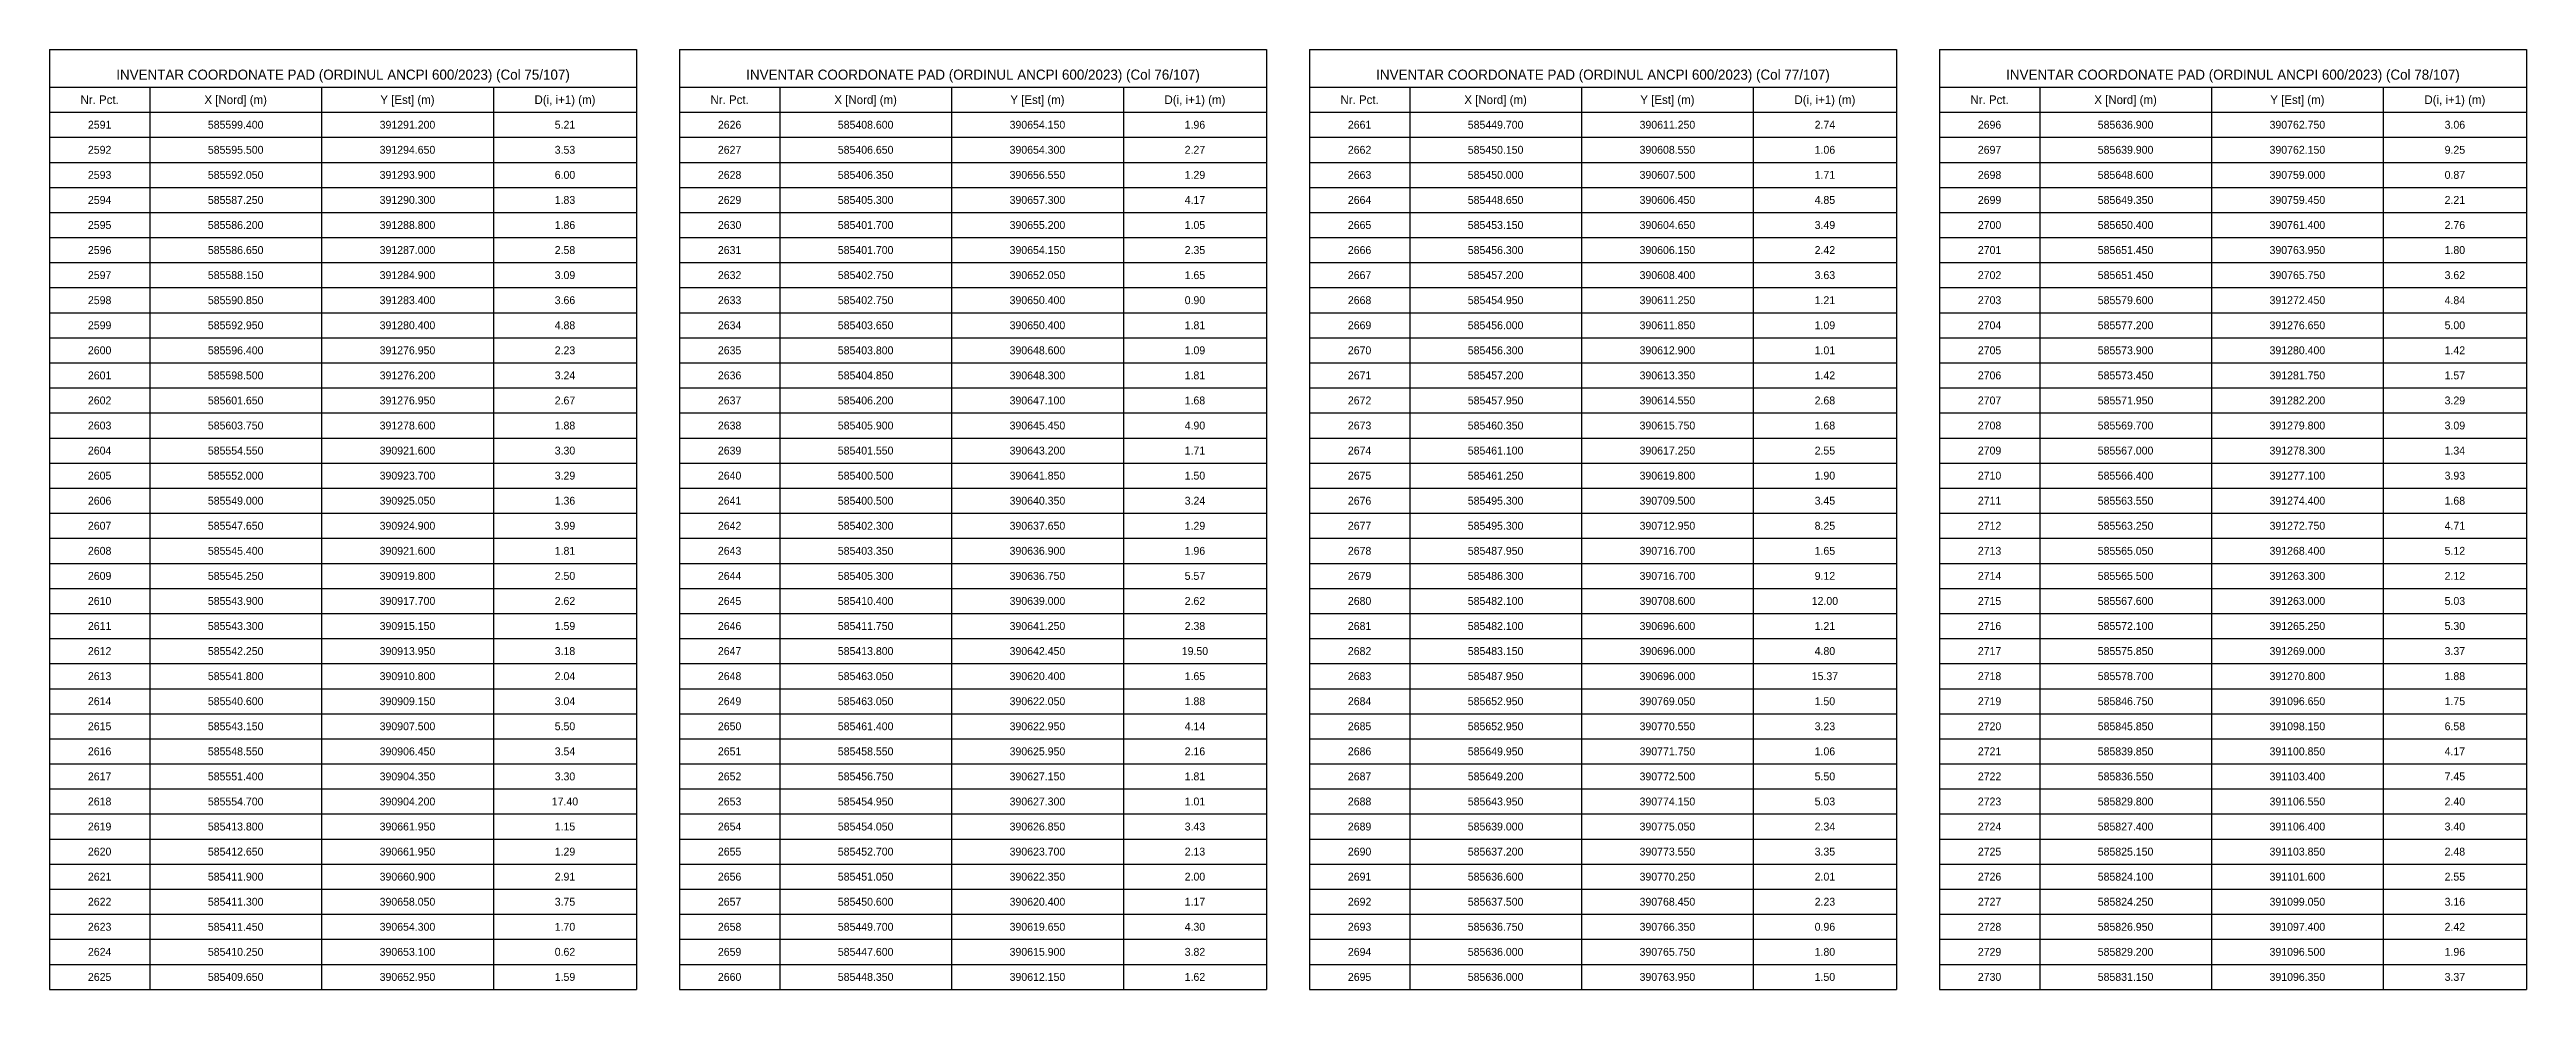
# Model space of a CAD drawing. Header units: metres. Extents: x 390541 to 400782, y 585056 to 585871.
# Drawn here: x 397884 to 398230, y 585739.8 to 585871.1 of the extents above; entities that cross this region are included whole.
import ezdxf
from ezdxf.enums import TextEntityAlignment as Align

# ---------------------------------------------------------------- set-up
doc = ezdxf.new("R2010")
doc.units = ezdxf.units.M
doc.layers.add('TABEL_PAD', color=7, linetype='Continuous')

msp = doc.modelspace()

# ---------------------------------------------------------------- linework, layer by layer
at = {"layer": 'TABEL_PAD', "color": 4}
for p, q in [((397884.04, 585871.06), (397966.04, 585871.06)), ((397884.04, 585871.06), (397884.04, 585739.81)), ((397966.04, 585871.06), (397966.04, 585739.81)), ((397972.04, 585871.06), (398054.04, 585871.06)), ((397972.04, 585871.06), (397972.04, 585739.81)), ((398054.04, 585871.06), (398054.04, 585739.81)), ((398060.04, 585871.06), (398142.04, 585871.06)), ((398060.04, 585871.06), (398060.04, 585739.81)), ((398142.04, 585871.06), (398142.04, 585739.81)), ((398148.04, 585871.06), (398230.04, 585871.06)), ((398148.04, 585871.06), (398148.04, 585739.81)), ((398230.04, 585871.06), (398230.04, 585739.81)), ((397884.04, 585865.81), (397966.04, 585865.81)), ((397898.04, 585865.81), (397898.04, 585739.81)), ((397922.04, 585865.81), (397922.04, 585739.81)), ((397946.04, 585865.81), (397946.04, 585739.81)), ((397972.04, 585865.81), (398054.04, 585865.81)), ((397986.04, 585865.81), (397986.04, 585739.81)), ((398010.04, 585865.81), (398010.04, 585739.81)), ((398034.04, 585865.81), (398034.04, 585739.81)), ((398060.04, 585865.81), (398142.04, 585865.81)), ((398074.04, 585865.81), (398074.04, 585739.81)), ((398098.04, 585865.81), (398098.04, 585739.81)), ((398122.04, 585865.81), (398122.04, 585739.81)), ((398148.04, 585865.81), (398230.04, 585865.81)), ((398162.04, 585865.81), (398162.04, 585739.81)), ((398186.04, 585865.81), (398186.04, 585739.81)), ((398210.04, 585865.81), (398210.04, 585739.81)), ((397884.04, 585862.31), (397966.04, 585862.31)), ((397972.04, 585862.31), (398054.04, 585862.31)), ((398060.04, 585862.31), (398142.04, 585862.31)), ((398148.04, 585862.31), (398230.04, 585862.31))]:
    msp.add_line(p, q, dxfattribs=at)
at = {"layer": 'TABEL_PAD', "color": 7}
for p, q in [((397884.04, 585858.81), (397966.04, 585858.81)), ((397972.04, 585858.81), (398054.04, 585858.81)), ((398060.04, 585858.81), (398142.04, 585858.81)), ((398148.04, 585858.81), (398230.04, 585858.81)), ((397884.04, 585855.31), (397966.04, 585855.31)), ((397972.04, 585855.31), (398054.04, 585855.31)), ((398060.04, 585855.31), (398142.04, 585855.31)), ((398148.04, 585855.31), (398230.04, 585855.31)), ((397884.04, 585851.81), (397966.04, 585851.81)), ((397972.04, 585851.81), (398054.04, 585851.81)), ((398060.04, 585851.81), (398142.04, 585851.81)), ((398148.04, 585851.81), (398230.04, 585851.81)), ((397884.04, 585848.31), (397966.04, 585848.31)), ((397972.04, 585848.31), (398054.04, 585848.31)), ((398060.04, 585848.31), (398142.04, 585848.31)), ((398148.04, 585848.31), (398230.04, 585848.31)), ((397884.04, 585844.81), (397966.04, 585844.81)), ((397972.04, 585844.81), (398054.04, 585844.81)), ((398060.04, 585844.81), (398142.04, 585844.81)), ((398148.04, 585844.81), (398230.04, 585844.81)), ((397884.04, 585841.31), (397966.04, 585841.31)), ((397972.04, 585841.31), (398054.04, 585841.31)), ((398060.04, 585841.31), (398142.04, 585841.31)), ((398148.04, 585841.31), (398230.04, 585841.31)), ((397884.04, 585837.81), (397966.04, 585837.81)), ((397972.04, 585837.81), (398054.04, 585837.81)), ((398060.04, 585837.81), (398142.04, 585837.81)), ((398148.04, 585837.81), (398230.04, 585837.81)), ((397884.04, 585834.31), (397966.04, 585834.31)), ((397972.04, 585834.31), (398054.04, 585834.31)), ((398060.04, 585834.31), (398142.04, 585834.31)), ((398148.04, 585834.31), (398230.04, 585834.31)), ((397884.04, 585830.81), (397966.04, 585830.81)), ((397972.04, 585830.81), (398054.04, 585830.81)), ((398060.04, 585830.81), (398142.04, 585830.81)), ((398148.04, 585830.81), (398230.04, 585830.81)), ((397884.04, 585827.31), (397966.04, 585827.31)), ((397972.04, 585827.31), (398054.04, 585827.31)), ((398060.04, 585827.31), (398142.04, 585827.31)), ((398148.04, 585827.31), (398230.04, 585827.31)), ((397884.04, 585823.81), (397966.04, 585823.81)), ((397972.04, 585823.81), (398054.04, 585823.81)), ((398060.04, 585823.81), (398142.04, 585823.81)), ((398148.04, 585823.81), (398230.04, 585823.81)), ((397884.04, 585820.31), (397966.04, 585820.31)), ((397972.04, 585820.31), (398054.04, 585820.31)), ((398060.04, 585820.31), (398142.04, 585820.31)), ((398148.04, 585820.31), (398230.04, 585820.31)), ((397884.04, 585816.81), (397966.04, 585816.81)), ((397972.04, 585816.81), (398054.04, 585816.81)), ((398060.04, 585816.81), (398142.04, 585816.81)), ((398148.04, 585816.81), (398230.04, 585816.81)), ((397884.04, 585813.31), (397966.04, 585813.31)), ((397972.04, 585813.31), (398054.04, 585813.31)), ((398060.04, 585813.31), (398142.04, 585813.31)), ((398148.04, 585813.31), (398230.04, 585813.31)), ((397884.04, 585809.81), (397966.04, 585809.81)), ((397972.04, 585809.81), (398054.04, 585809.81)), ((398060.04, 585809.81), (398142.04, 585809.81)), ((398148.04, 585809.81), (398230.04, 585809.81)), ((397884.04, 585806.31), (397966.04, 585806.31)), ((397972.04, 585806.31), (398054.04, 585806.31)), ((398060.04, 585806.31), (398142.04, 585806.31)), ((398148.04, 585806.31), (398230.04, 585806.31)), ((397884.04, 585802.81), (397966.04, 585802.81)), ((397972.04, 585802.81), (398054.04, 585802.81)), ((398060.04, 585802.81), (398142.04, 585802.81)), ((398148.04, 585802.81), (398230.04, 585802.81)), ((397884.04, 585799.31), (397966.04, 585799.31)), ((397972.04, 585799.31), (398054.04, 585799.31)), ((398060.04, 585799.31), (398142.04, 585799.31)), ((398148.04, 585799.31), (398230.04, 585799.31)), ((397884.04, 585795.81), (397966.04, 585795.81)), ((397972.04, 585795.81), (398054.04, 585795.81)), ((398060.04, 585795.81), (398142.04, 585795.81)), ((398148.04, 585795.81), (398230.04, 585795.81)), ((397884.04, 585792.31), (397966.04, 585792.31)), ((397972.04, 585792.31), (398054.04, 585792.31)), ((398060.04, 585792.31), (398142.04, 585792.31)), ((398148.04, 585792.31), (398230.04, 585792.31)), ((397884.04, 585788.81), (397966.04, 585788.81)), ((397972.04, 585788.81), (398054.04, 585788.81)), ((398060.04, 585788.81), (398142.04, 585788.81)), ((398148.04, 585788.81), (398230.04, 585788.81)), ((397884.04, 585785.31), (397966.04, 585785.31)), ((397972.04, 585785.31), (398054.04, 585785.31)), ((398060.04, 585785.31), (398142.04, 585785.31)), ((398148.04, 585785.31), (398230.04, 585785.31)), ((397884.04, 585781.81), (397966.04, 585781.81)), ((397972.04, 585781.81), (398054.04, 585781.81)), ((398060.04, 585781.81), (398142.04, 585781.81)), ((398148.04, 585781.81), (398230.04, 585781.81)), ((397884.04, 585778.31), (397966.04, 585778.31)), ((397972.04, 585778.31), (398054.04, 585778.31)), ((398060.04, 585778.31), (398142.04, 585778.31)), ((398148.04, 585778.31), (398230.04, 585778.31)), ((397884.04, 585774.81), (397966.04, 585774.81)), ((397972.04, 585774.81), (398054.04, 585774.81)), ((398060.04, 585774.81), (398142.04, 585774.81)), ((398148.04, 585774.81), (398230.04, 585774.81)), ((397884.04, 585771.31), (397966.04, 585771.31)), ((397972.04, 585771.31), (398054.04, 585771.31)), ((398060.04, 585771.31), (398142.04, 585771.31)), ((398148.04, 585771.31), (398230.04, 585771.31)), ((397884.04, 585767.81), (397966.04, 585767.81)), ((397972.04, 585767.81), (398054.04, 585767.81)), ((398060.04, 585767.81), (398142.04, 585767.81)), ((398148.04, 585767.81), (398230.04, 585767.81)), ((397884.04, 585764.31), (397966.04, 585764.31)), ((397972.04, 585764.31), (398054.04, 585764.31)), ((398060.04, 585764.31), (398142.04, 585764.31)), ((398148.04, 585764.31), (398230.04, 585764.31)), ((397884.04, 585760.81), (397966.04, 585760.81)), ((397972.04, 585760.81), (398054.04, 585760.81)), ((398060.04, 585760.81), (398142.04, 585760.81)), ((398148.04, 585760.81), (398230.04, 585760.81)), ((397884.04, 585757.31), (397966.04, 585757.31)), ((397972.04, 585757.31), (398054.04, 585757.31)), ((398060.04, 585757.31), (398142.04, 585757.31)), ((398148.04, 585757.31), (398230.04, 585757.31)), ((397884.04, 585753.81), (397966.04, 585753.81)), ((397972.04, 585753.81), (398054.04, 585753.81)), ((398060.04, 585753.81), (398142.04, 585753.81)), ((398148.04, 585753.81), (398230.04, 585753.81)), ((397884.04, 585750.31), (397966.04, 585750.31)), ((397972.04, 585750.31), (398054.04, 585750.31)), ((398060.04, 585750.31), (398142.04, 585750.31)), ((398148.04, 585750.31), (398230.04, 585750.31)), ((397884.04, 585746.81), (397966.04, 585746.81)), ((397972.04, 585746.81), (398054.04, 585746.81)), ((398060.04, 585746.81), (398142.04, 585746.81)), ((398148.04, 585746.81), (398230.04, 585746.81)), ((397884.04, 585743.31), (397966.04, 585743.31)), ((397972.04, 585743.31), (398054.04, 585743.31)), ((398060.04, 585743.31), (398142.04, 585743.31)), ((398148.04, 585743.31), (398230.04, 585743.31)), ((397884.04, 585739.81), (397966.04, 585739.81)), ((397972.04, 585739.81), (398054.04, 585739.81)), ((398060.04, 585739.81), (398142.04, 585739.81)), ((398148.04, 585739.81), (398230.04, 585739.81))]:
    msp.add_line(p, q, dxfattribs=at)

# ---------------------------------------------------------------- texts
for s, height, p in [('INVENTAR COORDONATE PAD (ORDINUL ANCPI 600/2023) (Col 75/107)', 1.4, (397925.04, 585867.56)), ('INVENTAR COORDONATE PAD (ORDINUL ANCPI 600/2023) (Col 76/107)', 1.4, (398013.04, 585867.56)), ('INVENTAR COORDONATE PAD (ORDINUL ANCPI 600/2023) (Col 77/107)', 1.4, (398101.04, 585867.56)), ('INVENTAR COORDONATE PAD (ORDINUL ANCPI 600/2023) (Col 78/107)', 1.4, (398189.04, 585867.56)), ('2591', 1.1, (397891.04, 585860.56)), ('585599.400', 1.1, (397910.04, 585860.56)), ('391291.200', 1.1, (397934.04, 585860.56)), ('5.21', 1.1, (397956.04, 585860.56)), ('2626', 1.1, (397979.04, 585860.56)), ('585408.600', 1.1, (397998.04, 585860.56)), ('390654.150', 1.1, (398022.04, 585860.56)), ('1.96', 1.1, (398044.04, 585860.56)), ('2661', 1.1, (398067.04, 585860.56)), ('585449.700', 1.1, (398086.04, 585860.56)), ('390611.250', 1.1, (398110.04, 585860.56)), ('2.74', 1.1, (398132.04, 585860.56)), ('2696', 1.1, (398155.04, 585860.56)), ('585636.900', 1.1, (398174.04, 585860.56)), ('390762.750', 1.1, (398198.04, 585860.56)), ('3.06', 1.1, (398220.04, 585860.56)), ('2592', 1.1, (397891.04, 585857.06)), ('585595.500', 1.1, (397910.04, 585857.06)), ('391294.650', 1.1, (397934.04, 585857.06)), ('3.53', 1.1, (397956.04, 585857.06)), ('2627', 1.1, (397979.04, 585857.06)), ('585406.650', 1.1, (397998.04, 585857.06)), ('390654.300', 1.1, (398022.04, 585857.06)), ('2.27', 1.1, (398044.04, 585857.06)), ('2662', 1.1, (398067.04, 585857.06)), ('585450.150', 1.1, (398086.04, 585857.06)), ('390608.550', 1.1, (398110.04, 585857.06)), ('1.06', 1.1, (398132.04, 585857.06)), ('2697', 1.1, (398155.04, 585857.06)), ('585639.900', 1.1, (398174.04, 585857.06)), ('390762.150', 1.1, (398198.04, 585857.06)), ('9.25', 1.1, (398220.04, 585857.06)), ('2593', 1.1, (397891.04, 585853.56)), ('585592.050', 1.1, (397910.04, 585853.56)), ('391293.900', 1.1, (397934.04, 585853.56)), ('6.00', 1.1, (397956.04, 585853.56)), ('2628', 1.1, (397979.04, 585853.56)), ('585406.350', 1.1, (397998.04, 585853.56)), ('390656.550', 1.1, (398022.04, 585853.56)), ('1.29', 1.1, (398044.04, 585853.56)), ('2663', 1.1, (398067.04, 585853.56)), ('585450.000', 1.1, (398086.04, 585853.56)), ('390607.500', 1.1, (398110.04, 585853.56)), ('2698', 1.1, (398155.04, 585853.56)), ('585648.600', 1.1, (398174.04, 585853.56)), ('390759.000', 1.1, (398198.04, 585853.56)), ('0.87', 1.1, (398220.04, 585853.56)), ('1.71', 1.1, (398132.04, 585853.56)), ('2594', 1.1, (397891.04, 585850.06)), ('585587.250', 1.1, (397910.04, 585850.06)), ('391290.300', 1.1, (397934.04, 585850.06)), ('1.83', 1.1, (397956.04, 585850.06)), ('2629', 1.1, (397979.04, 585850.06)), ('585405.300', 1.1, (397998.04, 585850.06)), ('390657.300', 1.1, (398022.04, 585850.06)), ('4.17', 1.1, (398044.04, 585850.06)), ('2664', 1.1, (398067.04, 585850.06)), ('585448.650', 1.1, (398086.04, 585850.06)), ('390606.450', 1.1, (398110.04, 585850.06)), ('4.85', 1.1, (398132.04, 585850.06)), ('2699', 1.1, (398155.04, 585850.06)), ('585649.350', 1.1, (398174.04, 585850.06)), ('390759.450', 1.1, (398198.04, 585850.06)), ('2.21', 1.1, (398220.04, 585850.06)), ('2595', 1.1, (397891.04, 585846.56)), ('585586.200', 1.1, (397910.04, 585846.56)), ('391288.800', 1.1, (397934.04, 585846.56)), ('1.86', 1.1, (397956.04, 585846.56)), ('2630', 1.1, (397979.04, 585846.56)), ('585401.700', 1.1, (397998.04, 585846.56)), ('390655.200', 1.1, (398022.04, 585846.56)), ('1.05', 1.1, (398044.04, 585846.56)), ('2665', 1.1, (398067.04, 585846.56)), ('585453.150', 1.1, (398086.04, 585846.56)), ('390604.650', 1.1, (398110.04, 585846.56)), ('3.49', 1.1, (398132.04, 585846.56)), ('2700', 1.1, (398155.04, 585846.56)), ('585650.400', 1.1, (398174.04, 585846.56)), ('390761.400', 1.1, (398198.04, 585846.56)), ('2.76', 1.1, (398220.04, 585846.56)), ('2596', 1.1, (397891.04, 585843.06)), ('585586.650', 1.1, (397910.04, 585843.06)), ('391287.000', 1.1, (397934.04, 585843.06)), ('2.58', 1.1, (397956.04, 585843.06)), ('2631', 1.1, (397979.04, 585843.06)), ('585401.700', 1.1, (397998.04, 585843.06)), ('390654.150', 1.1, (398022.04, 585843.06)), ('2.35', 1.1, (398044.04, 585843.06)), ('2666', 1.1, (398067.04, 585843.06)), ('585456.300', 1.1, (398086.04, 585843.06)), ('390606.150', 1.1, (398110.04, 585843.06)), ('2.42', 1.1, (398132.04, 585843.06)), ('2701', 1.1, (398155.04, 585843.06)), ('585651.450', 1.1, (398174.04, 585843.06)), ('390763.950', 1.1, (398198.04, 585843.06)), ('1.80', 1.1, (398220.04, 585843.06)), ('2597', 1.1, (397891.04, 585839.56)), ('585588.150', 1.1, (397910.04, 585839.56)), ('391284.900', 1.1, (397934.04, 585839.56)), ('3.09', 1.1, (397956.04, 585839.56)), ('2632', 1.1, (397979.04, 585839.56)), ('585402.750', 1.1, (397998.04, 585839.56)), ('390652.050', 1.1, (398022.04, 585839.56)), ('1.65', 1.1, (398044.04, 585839.56)), ('2667', 1.1, (398067.04, 585839.56)), ('585457.200', 1.1, (398086.04, 585839.56)), ('390608.400', 1.1, (398110.04, 585839.56)), ('3.63', 1.1, (398132.04, 585839.56)), ('2702', 1.1, (398155.04, 585839.56)), ('585651.450', 1.1, (398174.04, 585839.56)), ('390765.750', 1.1, (398198.04, 585839.56)), ('3.62', 1.1, (398220.04, 585839.56)), ('2598', 1.1, (397891.04, 585836.06)), ('585590.850', 1.1, (397910.04, 585836.06)), ('391283.400', 1.1, (397934.04, 585836.06)), ('3.66', 1.1, (397956.04, 585836.06)), ('2633', 1.1, (397979.04, 585836.06)), ('585402.750', 1.1, (397998.04, 585836.06)), ('390650.400', 1.1, (398022.04, 585836.06)), ('0.90', 1.1, (398044.04, 585836.06)), ('2668', 1.1, (398067.04, 585836.06)), ('585454.950', 1.1, (398086.04, 585836.06)), ('390611.250', 1.1, (398110.04, 585836.06)), ('1.21', 1.1, (398132.04, 585836.06)), ('2703', 1.1, (398155.04, 585836.06)), ('585579.600', 1.1, (398174.04, 585836.06)), ('391272.450', 1.1, (398198.04, 585836.06)), ('4.84', 1.1, (398220.04, 585836.06)), ('2599', 1.1, (397891.04, 585832.56)), ('585592.950', 1.1, (397910.04, 585832.56)), ('391280.400', 1.1, (397934.04, 585832.56)), ('4.88', 1.1, (397956.04, 585832.56)), ('2634', 1.1, (397979.04, 585832.56)), ('585403.650', 1.1, (397998.04, 585832.56)), ('390650.400', 1.1, (398022.04, 585832.56)), ('1.81', 1.1, (398044.04, 585832.56)), ('2669', 1.1, (398067.04, 585832.56)), ('585456.000', 1.1, (398086.04, 585832.56)), ('390611.850', 1.1, (398110.04, 585832.56)), ('1.09', 1.1, (398132.04, 585832.56)), ('2704', 1.1, (398155.04, 585832.56)), ('585577.200', 1.1, (398174.04, 585832.56)), ('391276.650', 1.1, (398198.04, 585832.56)), ('5.00', 1.1, (398220.04, 585832.56)), ('2600', 1.1, (397891.04, 585829.06)), ('585596.400', 1.1, (397910.04, 585829.06)), ('391276.950', 1.1, (397934.04, 585829.06)), ('2.23', 1.1, (397956.04, 585829.06)), ('2635', 1.1, (397979.04, 585829.06)), ('585403.800', 1.1, (397998.04, 585829.06)), ('390648.600', 1.1, (398022.04, 585829.06)), ('1.09', 1.1, (398044.04, 585829.06)), ('2670', 1.1, (398067.04, 585829.06)), ('585456.300', 1.1, (398086.04, 585829.06)), ('390612.900', 1.1, (398110.04, 585829.06)), ('1.01', 1.1, (398132.04, 585829.06)), ('2705', 1.1, (398155.04, 585829.06)), ('585573.900', 1.1, (398174.04, 585829.06)), ('391280.400', 1.1, (398198.04, 585829.06)), ('1.42', 1.1, (398220.04, 585829.06)), ('2601', 1.1, (397891.04, 585825.56)), ('585598.500', 1.1, (397910.04, 585825.56)), ('391276.200', 1.1, (397934.04, 585825.56)), ('3.24', 1.1, (397956.04, 585825.56)), ('2636', 1.1, (397979.04, 585825.56)), ('585404.850', 1.1, (397998.04, 585825.56)), ('390648.300', 1.1, (398022.04, 585825.56)), ('1.81', 1.1, (398044.04, 585825.56)), ('2671', 1.1, (398067.04, 585825.56)), ('585457.200', 1.1, (398086.04, 585825.56)), ('390613.350', 1.1, (398110.04, 585825.56)), ('1.42', 1.1, (398132.04, 585825.56)), ('2706', 1.1, (398155.04, 585825.56)), ('585573.450', 1.1, (398174.04, 585825.56)), ('391281.750', 1.1, (398198.04, 585825.56)), ('1.57', 1.1, (398220.04, 585825.56)), ('2602', 1.1, (397891.04, 585822.06)), ('585601.650', 1.1, (397910.04, 585822.06)), ('391276.950', 1.1, (397934.04, 585822.06)), ('2.67', 1.1, (397956.04, 585822.06)), ('2637', 1.1, (397979.04, 585822.06)), ('585406.200', 1.1, (397998.04, 585822.06)), ('390647.100', 1.1, (398022.04, 585822.06)), ('1.68', 1.1, (398044.04, 585822.06)), ('2672', 1.1, (398067.04, 585822.06)), ('585457.950', 1.1, (398086.04, 585822.06)), ('390614.550', 1.1, (398110.04, 585822.06)), ('2.68', 1.1, (398132.04, 585822.06)), ('2707', 1.1, (398155.04, 585822.06)), ('585571.950', 1.1, (398174.04, 585822.06)), ('391282.200', 1.1, (398198.04, 585822.06)), ('3.29', 1.1, (398220.04, 585822.06)), ('2603', 1.1, (397891.04, 585818.56)), ('585603.750', 1.1, (397910.04, 585818.56)), ('391278.600', 1.1, (397934.04, 585818.56)), ('1.88', 1.1, (397956.04, 585818.56)), ('2638', 1.1, (397979.04, 585818.56)), ('585405.900', 1.1, (397998.04, 585818.56)), ('390645.450', 1.1, (398022.04, 585818.56)), ('4.90', 1.1, (398044.04, 585818.56)), ('2673', 1.1, (398067.04, 585818.56)), ('585460.350', 1.1, (398086.04, 585818.56)), ('390615.750', 1.1, (398110.04, 585818.56)), ('1.68', 1.1, (398132.04, 585818.56)), ('2708', 1.1, (398155.04, 585818.56)), ('585569.700', 1.1, (398174.04, 585818.56)), ('391279.800', 1.1, (398198.04, 585818.56)), ('3.09', 1.1, (398220.04, 585818.56)), ('2604', 1.1, (397891.04, 585815.06)), ('585554.550', 1.1, (397910.04, 585815.06)), ('390921.600', 1.1, (397934.04, 585815.06)), ('3.30', 1.1, (397956.04, 585815.06)), ('2639', 1.1, (397979.04, 585815.06)), ('585401.550', 1.1, (397998.04, 585815.06)), ('390643.200', 1.1, (398022.04, 585815.06)), ('1.71', 1.1, (398044.04, 585815.06)), ('2674', 1.1, (398067.04, 585815.06)), ('585461.100', 1.1, (398086.04, 585815.06)), ('390617.250', 1.1, (398110.04, 585815.06)), ('2.55', 1.1, (398132.04, 585815.06)), ('2709', 1.1, (398155.04, 585815.06)), ('585567.000', 1.1, (398174.04, 585815.06)), ('391278.300', 1.1, (398198.04, 585815.06)), ('1.34', 1.1, (398220.04, 585815.06)), ('2605', 1.1, (397891.04, 585811.56)), ('585552.000', 1.1, (397910.04, 585811.56)), ('390923.700', 1.1, (397934.04, 585811.56)), ('3.29', 1.1, (397956.04, 585811.56)), ('2640', 1.1, (397979.04, 585811.56)), ('585400.500', 1.1, (397998.04, 585811.56)), ('390641.850', 1.1, (398022.04, 585811.56)), ('1.50', 1.1, (398044.04, 585811.56)), ('2675', 1.1, (398067.04, 585811.56)), ('585461.250', 1.1, (398086.04, 585811.56)), ('390619.800', 1.1, (398110.04, 585811.56)), ('1.90', 1.1, (398132.04, 585811.56)), ('2710', 1.1, (398155.04, 585811.56)), ('585566.400', 1.1, (398174.04, 585811.56)), ('391277.100', 1.1, (398198.04, 585811.56)), ('3.93', 1.1, (398220.04, 585811.56)), ('2606', 1.1, (397891.04, 585808.06)), ('585549.000', 1.1, (397910.04, 585808.06)), ('390925.050', 1.1, (397934.04, 585808.06)), ('1.36', 1.1, (397956.04, 585808.06)), ('2641', 1.1, (397979.04, 585808.06)), ('585400.500', 1.1, (397998.04, 585808.06)), ('390640.350', 1.1, (398022.04, 585808.06)), ('3.24', 1.1, (398044.04, 585808.06)), ('2676', 1.1, (398067.04, 585808.06)), ('585495.300', 1.1, (398086.04, 585808.06)), ('390709.500', 1.1, (398110.04, 585808.06)), ('3.45', 1.1, (398132.04, 585808.06)), ('2711', 1.1, (398155.04, 585808.06)), ('585563.550', 1.1, (398174.04, 585808.06)), ('391274.400', 1.1, (398198.04, 585808.06)), ('1.68', 1.1, (398220.04, 585808.06)), ('2607', 1.1, (397891.04, 585804.56)), ('585547.650', 1.1, (397910.04, 585804.56)), ('390924.900', 1.1, (397934.04, 585804.56)), ('3.99', 1.1, (397956.04, 585804.56)), ('2642', 1.1, (397979.04, 585804.56)), ('585402.300', 1.1, (397998.04, 585804.56)), ('390637.650', 1.1, (398022.04, 585804.56)), ('1.29', 1.1, (398044.04, 585804.56)), ('2677', 1.1, (398067.04, 585804.56)), ('585495.300', 1.1, (398086.04, 585804.56)), ('390712.950', 1.1, (398110.04, 585804.56)), ('8.25', 1.1, (398132.04, 585804.56)), ('2712', 1.1, (398155.04, 585804.56)), ('585563.250', 1.1, (398174.04, 585804.56)), ('391272.750', 1.1, (398198.04, 585804.56)), ('4.71', 1.1, (398220.04, 585804.56)), ('2608', 1.1, (397891.04, 585801.06)), ('585545.400', 1.1, (397910.04, 585801.06)), ('390921.600', 1.1, (397934.04, 585801.06)), ('1.81', 1.1, (397956.04, 585801.06)), ('2643', 1.1, (397979.04, 585801.06)), ('585403.350', 1.1, (397998.04, 585801.06)), ('390636.900', 1.1, (398022.04, 585801.06)), ('1.96', 1.1, (398044.04, 585801.06)), ('2678', 1.1, (398067.04, 585801.06)), ('585487.950', 1.1, (398086.04, 585801.06)), ('390716.700', 1.1, (398110.04, 585801.06)), ('1.65', 1.1, (398132.04, 585801.06)), ('2713', 1.1, (398155.04, 585801.06)), ('585565.050', 1.1, (398174.04, 585801.06)), ('391268.400', 1.1, (398198.04, 585801.06)), ('5.12', 1.1, (398220.04, 585801.06)), ('2609', 1.1, (397891.04, 585797.56)), ('585545.250', 1.1, (397910.04, 585797.56)), ('390919.800', 1.1, (397934.04, 585797.56)), ('2.50', 1.1, (397956.04, 585797.56)), ('2644', 1.1, (397979.04, 585797.56)), ('585405.300', 1.1, (397998.04, 585797.56)), ('390636.750', 1.1, (398022.04, 585797.56)), ('5.57', 1.1, (398044.04, 585797.56)), ('2679', 1.1, (398067.04, 585797.56)), ('585486.300', 1.1, (398086.04, 585797.56)), ('390716.700', 1.1, (398110.04, 585797.56)), ('9.12', 1.1, (398132.04, 585797.56)), ('2714', 1.1, (398155.04, 585797.56)), ('585565.500', 1.1, (398174.04, 585797.56)), ('391263.300', 1.1, (398198.04, 585797.56)), ('2.12', 1.1, (398220.04, 585797.56)), ('2610', 1.1, (397891.04, 585794.06)), ('585543.900', 1.1, (397910.04, 585794.06)), ('390917.700', 1.1, (397934.04, 585794.06)), ('2.62', 1.1, (397956.04, 585794.06)), ('2645', 1.1, (397979.04, 585794.06)), ('585410.400', 1.1, (397998.04, 585794.06)), ('390639.000', 1.1, (398022.04, 585794.06)), ('2.62', 1.1, (398044.04, 585794.06)), ('2680', 1.1, (398067.04, 585794.06)), ('585482.100', 1.1, (398086.04, 585794.06)), ('390708.600', 1.1, (398110.04, 585794.06)), ('12.00', 1.1, (398132.04, 585794.06)), ('2715', 1.1, (398155.04, 585794.06)), ('585567.600', 1.1, (398174.04, 585794.06)), ('391263.000', 1.1, (398198.04, 585794.06)), ('5.03', 1.1, (398220.04, 585794.06)), ('2611', 1.1, (397891.04, 585790.56)), ('585543.300', 1.1, (397910.04, 585790.56)), ('390915.150', 1.1, (397934.04, 585790.56)), ('1.59', 1.1, (397956.04, 585790.56)), ('2646', 1.1, (397979.04, 585790.56)), ('585411.750', 1.1, (397998.04, 585790.56)), ('390641.250', 1.1, (398022.04, 585790.56)), ('2.38', 1.1, (398044.04, 585790.56)), ('2681', 1.1, (398067.04, 585790.56)), ('585482.100', 1.1, (398086.04, 585790.56)), ('390696.600', 1.1, (398110.04, 585790.56)), ('1.21', 1.1, (398132.04, 585790.56)), ('2716', 1.1, (398155.04, 585790.56)), ('585572.100', 1.1, (398174.04, 585790.56)), ('391265.250', 1.1, (398198.04, 585790.56)), ('5.30', 1.1, (398220.04, 585790.56)), ('2612', 1.1, (397891.04, 585787.06)), ('585542.250', 1.1, (397910.04, 585787.06)), ('390913.950', 1.1, (397934.04, 585787.06)), ('3.18', 1.1, (397956.04, 585787.06)), ('2647', 1.1, (397979.04, 585787.06)), ('585413.800', 1.1, (397998.04, 585787.06)), ('390642.450', 1.1, (398022.04, 585787.06)), ('19.50', 1.1, (398044.04, 585787.06)), ('2682', 1.1, (398067.04, 585787.06)), ('585483.150', 1.1, (398086.04, 585787.06)), ('390696.000', 1.1, (398110.04, 585787.06)), ('4.80', 1.1, (398132.04, 585787.06)), ('2717', 1.1, (398155.04, 585787.06)), ('585575.850', 1.1, (398174.04, 585787.06)), ('391269.000', 1.1, (398198.04, 585787.06)), ('3.37', 1.1, (398220.04, 585787.06)), ('2613', 1.1, (397891.04, 585783.56)), ('585541.800', 1.1, (397910.04, 585783.56)), ('390910.800', 1.1, (397934.04, 585783.56)), ('2.04', 1.1, (397956.04, 585783.56)), ('2648', 1.1, (397979.04, 585783.56)), ('585463.050', 1.1, (397998.04, 585783.56)), ('390620.400', 1.1, (398022.04, 585783.56)), ('1.65', 1.1, (398044.04, 585783.56)), ('2683', 1.1, (398067.04, 585783.56)), ('585487.950', 1.1, (398086.04, 585783.56)), ('390696.000', 1.1, (398110.04, 585783.56)), ('15.37', 1.1, (398132.04, 585783.56)), ('2718', 1.1, (398155.04, 585783.56)), ('585578.700', 1.1, (398174.04, 585783.56)), ('391270.800', 1.1, (398198.04, 585783.56)), ('1.88', 1.1, (398220.04, 585783.56)), ('2614', 1.1, (397891.04, 585780.06)), ('585540.600', 1.1, (397910.04, 585780.06)), ('390909.150', 1.1, (397934.04, 585780.06)), ('3.04', 1.1, (397956.04, 585780.06)), ('2649', 1.1, (397979.04, 585780.06)), ('585463.050', 1.1, (397998.04, 585780.06)), ('390622.050', 1.1, (398022.04, 585780.06)), ('1.88', 1.1, (398044.04, 585780.06)), ('2684', 1.1, (398067.04, 585780.06)), ('585652.950', 1.1, (398086.04, 585780.06)), ('390769.050', 1.1, (398110.04, 585780.06)), ('1.50', 1.1, (398132.04, 585780.06)), ('2719', 1.1, (398155.04, 585780.06)), ('585846.750', 1.1, (398174.04, 585780.06)), ('391096.650', 1.1, (398198.04, 585780.06)), ('1.75', 1.1, (398220.04, 585780.06)), ('2615', 1.1, (397891.04, 585776.56)), ('585543.150', 1.1, (397910.04, 585776.56)), ('390907.500', 1.1, (397934.04, 585776.56)), ('5.50', 1.1, (397956.04, 585776.56)), ('2650', 1.1, (397979.04, 585776.56)), ('585461.400', 1.1, (397998.04, 585776.56)), ('390622.950', 1.1, (398022.04, 585776.56)), ('4.14', 1.1, (398044.04, 585776.56)), ('2685', 1.1, (398067.04, 585776.56)), ('585652.950', 1.1, (398086.04, 585776.56)), ('390770.550', 1.1, (398110.04, 585776.56)), ('3.23', 1.1, (398132.04, 585776.56)), ('2720', 1.1, (398155.04, 585776.56)), ('585845.850', 1.1, (398174.04, 585776.56)), ('391098.150', 1.1, (398198.04, 585776.56)), ('6.58', 1.1, (398220.04, 585776.56)), ('2616', 1.1, (397891.04, 585773.06)), ('585548.550', 1.1, (397910.04, 585773.06)), ('390906.450', 1.1, (397934.04, 585773.06)), ('3.54', 1.1, (397956.04, 585773.06)), ('2651', 1.1, (397979.04, 585773.06)), ('585458.550', 1.1, (397998.04, 585773.06)), ('390625.950', 1.1, (398022.04, 585773.06)), ('2.16', 1.1, (398044.04, 585773.06)), ('2686', 1.1, (398067.04, 585773.06)), ('585649.950', 1.1, (398086.04, 585773.06)), ('390771.750', 1.1, (398110.04, 585773.06)), ('1.06', 1.1, (398132.04, 585773.06)), ('2721', 1.1, (398155.04, 585773.06)), ('585839.850', 1.1, (398174.04, 585773.06)), ('391100.850', 1.1, (398198.04, 585773.06)), ('4.17', 1.1, (398220.04, 585773.06)), ('2617', 1.1, (397891.04, 585769.56)), ('585551.400', 1.1, (397910.04, 585769.56)), ('390904.350', 1.1, (397934.04, 585769.56)), ('3.30', 1.1, (397956.04, 585769.56)), ('2652', 1.1, (397979.04, 585769.56)), ('585456.750', 1.1, (397998.04, 585769.56)), ('390627.150', 1.1, (398022.04, 585769.56)), ('1.81', 1.1, (398044.04, 585769.56)), ('2687', 1.1, (398067.04, 585769.56)), ('585649.200', 1.1, (398086.04, 585769.56)), ('390772.500', 1.1, (398110.04, 585769.56)), ('5.50', 1.1, (398132.04, 585769.56)), ('2722', 1.1, (398155.04, 585769.56)), ('585836.550', 1.1, (398174.04, 585769.56)), ('391103.400', 1.1, (398198.04, 585769.56)), ('7.45', 1.1, (398220.04, 585769.56)), ('2618', 1.1, (397891.04, 585766.06)), ('585554.700', 1.1, (397910.04, 585766.06)), ('390904.200', 1.1, (397934.04, 585766.06)), ('17.40', 1.1, (397956.04, 585766.06)), ('2653', 1.1, (397979.04, 585766.06)), ('585454.950', 1.1, (397998.04, 585766.06)), ('390627.300', 1.1, (398022.04, 585766.06)), ('1.01', 1.1, (398044.04, 585766.06)), ('2688', 1.1, (398067.04, 585766.06)), ('585643.950', 1.1, (398086.04, 585766.06)), ('390774.150', 1.1, (398110.04, 585766.06)), ('5.03', 1.1, (398132.04, 585766.06)), ('2723', 1.1, (398155.04, 585766.06)), ('585829.800', 1.1, (398174.04, 585766.06)), ('391106.550', 1.1, (398198.04, 585766.06)), ('2.40', 1.1, (398220.04, 585766.06)), ('2619', 1.1, (397891.04, 585762.56)), ('585413.800', 1.1, (397910.04, 585762.56)), ('390661.950', 1.1, (397934.04, 585762.56)), ('1.15', 1.1, (397956.04, 585762.56)), ('2654', 1.1, (397979.04, 585762.56)), ('585454.050', 1.1, (397998.04, 585762.56)), ('390626.850', 1.1, (398022.04, 585762.56)), ('3.43', 1.1, (398044.04, 585762.56)), ('2689', 1.1, (398067.04, 585762.56)), ('585639.000', 1.1, (398086.04, 585762.56)), ('390775.050', 1.1, (398110.04, 585762.56)), ('2.34', 1.1, (398132.04, 585762.56)), ('2724', 1.1, (398155.04, 585762.56)), ('585827.400', 1.1, (398174.04, 585762.56)), ('391106.400', 1.1, (398198.04, 585762.56)), ('3.40', 1.1, (398220.04, 585762.56)), ('2620', 1.1, (397891.04, 585759.06)), ('585412.650', 1.1, (397910.04, 585759.06)), ('390661.950', 1.1, (397934.04, 585759.06)), ('1.29', 1.1, (397956.04, 585759.06)), ('2655', 1.1, (397979.04, 585759.06)), ('585452.700', 1.1, (397998.04, 585759.06)), ('390623.700', 1.1, (398022.04, 585759.06)), ('2.13', 1.1, (398044.04, 585759.06)), ('2690', 1.1, (398067.04, 585759.06)), ('585637.200', 1.1, (398086.04, 585759.06)), ('390773.550', 1.1, (398110.04, 585759.06)), ('3.35', 1.1, (398132.04, 585759.06)), ('2725', 1.1, (398155.04, 585759.06)), ('585825.150', 1.1, (398174.04, 585759.06)), ('391103.850', 1.1, (398198.04, 585759.06)), ('2.48', 1.1, (398220.04, 585759.06)), ('2621', 1.1, (397891.04, 585755.56)), ('585411.900', 1.1, (397910.04, 585755.56)), ('390660.900', 1.1, (397934.04, 585755.56)), ('2.91', 1.1, (397956.04, 585755.56)), ('2656', 1.1, (397979.04, 585755.56)), ('585451.050', 1.1, (397998.04, 585755.56)), ('390622.350', 1.1, (398022.04, 585755.56)), ('2.00', 1.1, (398044.04, 585755.56)), ('2691', 1.1, (398067.04, 585755.56)), ('585636.600', 1.1, (398086.04, 585755.56)), ('390770.250', 1.1, (398110.04, 585755.56)), ('2.01', 1.1, (398132.04, 585755.56)), ('2726', 1.1, (398155.04, 585755.56)), ('585824.100', 1.1, (398174.04, 585755.56)), ('391101.600', 1.1, (398198.04, 585755.56)), ('2.55', 1.1, (398220.04, 585755.56)), ('2622', 1.1, (397891.04, 585752.06)), ('585411.300', 1.1, (397910.04, 585752.06)), ('390658.050', 1.1, (397934.04, 585752.06)), ('3.75', 1.1, (397956.04, 585752.06)), ('2657', 1.1, (397979.04, 585752.06)), ('585450.600', 1.1, (397998.04, 585752.06)), ('390620.400', 1.1, (398022.04, 585752.06)), ('1.17', 1.1, (398044.04, 585752.06)), ('2692', 1.1, (398067.04, 585752.06)), ('585637.500', 1.1, (398086.04, 585752.06)), ('390768.450', 1.1, (398110.04, 585752.06)), ('2.23', 1.1, (398132.04, 585752.06)), ('2727', 1.1, (398155.04, 585752.06)), ('585824.250', 1.1, (398174.04, 585752.06)), ('391099.050', 1.1, (398198.04, 585752.06)), ('3.16', 1.1, (398220.04, 585752.06)), ('2623', 1.1, (397891.04, 585748.56)), ('585411.450', 1.1, (397910.04, 585748.56)), ('390654.300', 1.1, (397934.04, 585748.56)), ('1.70', 1.1, (397956.04, 585748.56)), ('2658', 1.1, (397979.04, 585748.56)), ('585449.700', 1.1, (397998.04, 585748.56)), ('390619.650', 1.1, (398022.04, 585748.56)), ('4.30', 1.1, (398044.04, 585748.56)), ('2693', 1.1, (398067.04, 585748.56)), ('585636.750', 1.1, (398086.04, 585748.56)), ('390766.350', 1.1, (398110.04, 585748.56)), ('0.96', 1.1, (398132.04, 585748.56)), ('2728', 1.1, (398155.04, 585748.56)), ('585826.950', 1.1, (398174.04, 585748.56)), ('391097.400', 1.1, (398198.04, 585748.56)), ('2.42', 1.1, (398220.04, 585748.56)), ('2624', 1.1, (397891.04, 585745.06)), ('585410.250', 1.1, (397910.04, 585745.06)), ('390653.100', 1.1, (397934.04, 585745.06)), ('0.62', 1.1, (397956.04, 585745.06)), ('2659', 1.1, (397979.04, 585745.06)), ('585447.600', 1.1, (397998.04, 585745.06)), ('390615.900', 1.1, (398022.04, 585745.06)), ('3.82', 1.1, (398044.04, 585745.06)), ('2694', 1.1, (398067.04, 585745.06)), ('585636.000', 1.1, (398086.04, 585745.06)), ('390765.750', 1.1, (398110.04, 585745.06)), ('1.80', 1.1, (398132.04, 585745.06)), ('2729', 1.1, (398155.04, 585745.06)), ('585829.200', 1.1, (398174.04, 585745.06)), ('391096.500', 1.1, (398198.04, 585745.06)), ('1.96', 1.1, (398220.04, 585745.06)), ('2625', 1.1, (397891.04, 585741.56)), ('585409.650', 1.1, (397910.04, 585741.56)), ('390652.950', 1.1, (397934.04, 585741.56)), ('1.59', 1.1, (397956.04, 585741.56)), ('2660', 1.1, (397979.04, 585741.56)), ('585448.350', 1.1, (397998.04, 585741.56)), ('390612.150', 1.1, (398022.04, 585741.56)), ('1.62', 1.1, (398044.04, 585741.56)), ('2695', 1.1, (398067.04, 585741.56)), ('585636.000', 1.1, (398086.04, 585741.56)), ('390763.950', 1.1, (398110.04, 585741.56)), ('1.50', 1.1, (398132.04, 585741.56)), ('2730', 1.1, (398155.04, 585741.56)), ('585831.150', 1.1, (398174.04, 585741.56)), ('391096.350', 1.1, (398198.04, 585741.56)), ('3.37', 1.1, (398220.04, 585741.56))]:
    msp.add_text(s, height=height, dxfattribs=at).set_placement(p, align=Align.MIDDLE_CENTER)
at = {"layer": 'TABEL_PAD', "color": 4}
for s, p in [('Nr. Pct.', (397891.04, 585864.06)), ('X [Nord] (m)', (397910.04, 585864.06)), ('Y [Est] (m)', (397934.04, 585864.06)), ('D(i, i+1) (m)', (397956.04, 585864.06)), ('Nr. Pct.', (397979.04, 585864.06)), ('X [Nord] (m)', (397998.04, 585864.06)), ('Y [Est] (m)', (398022.04, 585864.06)), ('D(i, i+1) (m)', (398044.04, 585864.06)), ('Nr. Pct.', (398067.04, 585864.06)), ('X [Nord] (m)', (398086.04, 585864.06)), ('Y [Est] (m)', (398110.04, 585864.06)), ('D(i, i+1) (m)', (398132.04, 585864.06)), ('Nr. Pct.', (398155.04, 585864.06)), ('X [Nord] (m)', (398174.04, 585864.06)), ('Y [Est] (m)', (398198.04, 585864.06)), ('D(i, i+1) (m)', (398220.04, 585864.06))]:
    msp.add_text(s, height=1.2, dxfattribs=at).set_placement(p, align=Align.MIDDLE_CENTER)

doc.saveas('drawing.dxf')
